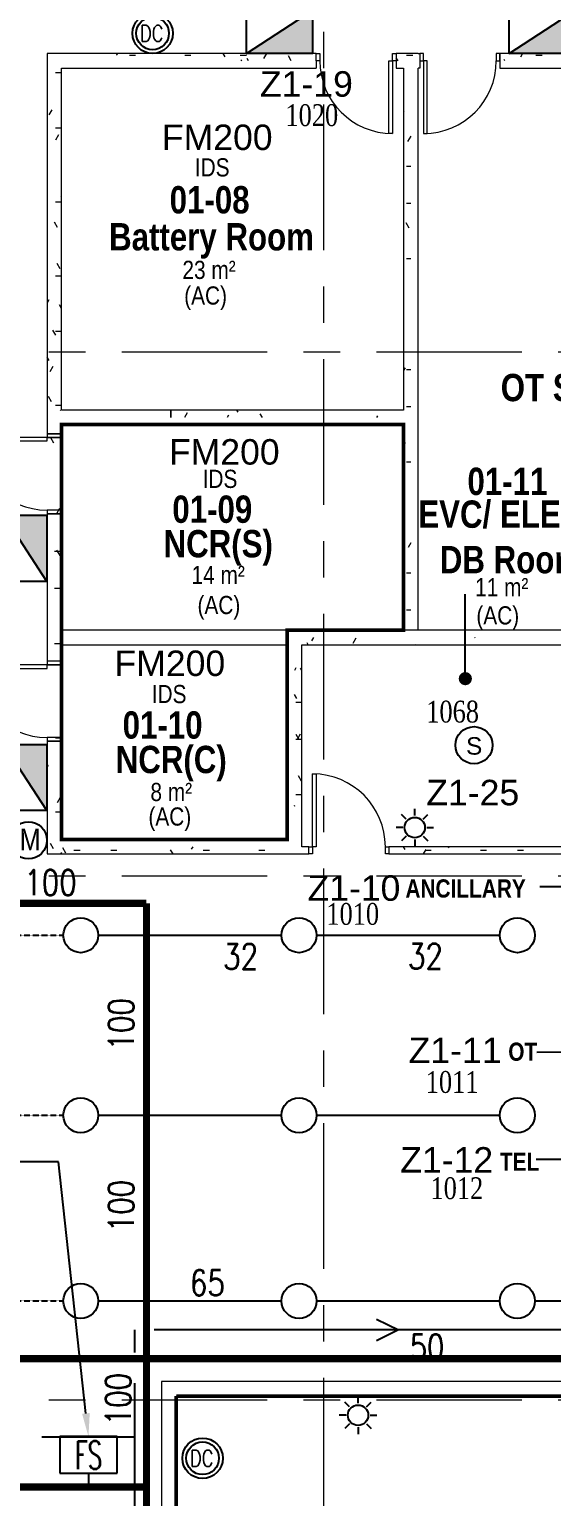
# Model space of a CAD drawing. Header units: millimetres. Extents: x -282761 to 137668, y -273845 to 94451.
# Drawn here: x -4422 to 2757, y -26156 to -5993 of the extents above; entities that cross this region are included whole.
import ezdxf
from ezdxf import colors
from ezdxf.entities.mleader import LeaderData, LeaderLine
from ezdxf.enums import TextEntityAlignment as Align
from ezdxf.math import Vec2, Vec3

# ---------------------------------------------------------------- set-up
doc = ezdxf.new("R2010")
doc.units = ezdxf.units.MM
doc.linetypes.add('BLK_2 - 1ST__2ND_STOREY_PLAN-archi clean_11 SEPT 2024$0$IDA - Grid Line', pattern=[3500, 2000, -500, 500, -500])
doc.linetypes.add('HIDDEN2', pattern=[4.7625, 3.175, -1.5875])
for name, color, linetype in [('ADRESS', 42, 'Continuous'), ('ANNOTATION', 7, 'Continuous'), ('M-_FIRE----_E-', 14, 'Continuous'), ('M-_FIREEQPT_E-', 14, 'Continuous'), ('M-_FIRESMOKE_E-', 1, 'Continuous'), ('M-_FIRESPRK_T-', 7, 'Continuous'), ('M-_HOSEREEL_T-', 3, 'Continuous'), ('M-_SPRKBEAM_E-', 12, 'HIDDEN2'), ('M-_SPRKPIEX_E-', 1, 'Continuous'), ('M-FIRE----_E-', 12, 'Continuous'), ('M_HR PIPE', 3, 'Continuous'), ('ROOMNAME', 7, 'Continuous'), ('ZONENAME', 152, 'Continuous')]:
    doc.layers.add(name, color=color, linetype=linetype)
for name, color, linetype, lineweight in [('BLK_2 - 1ST__2ND_STOREY_PLAN-archi clean_11 SEPT 2024$0$0-1', 8, 'Continuous', 5), ('BLK_2 - 1ST__2ND_STOREY_PLAN-archi clean_11 SEPT 2024$0$_CATCHMENT_DRAIN', 8, 'Continuous', 0), ('BLK_2 - 1ST__2ND_STOREY_PLAN-archi clean_11 SEPT 2024$0$A-_DOOR----_E', 8, 'Continuous', 9), ('BLK_2 - 1ST__2ND_STOREY_PLAN-archi clean_11 SEPT 2024$0$A-_DOOR----_E-1', 8, 'Continuous', 9), ('BLK_2 - 1ST__2ND_STOREY_PLAN-archi clean_11 SEPT 2024$0$A-_WALL----_H-1', 8, 'Continuous', 9), ('BLK_2 - 1ST__2ND_STOREY_PLAN-archi clean_11 SEPT 2024$0$A-_WALLPRTN_E', 8, 'Continuous', 9), ('BLK_2 - 1ST__2ND_STOREY_PLAN-archi clean_11 SEPT 2024$0$A-_WALLPRTN_E-1', 8, 'Continuous', 18), ('BLK_2 - 1ST__2ND_STOREY_PLAN-archi clean_11 SEPT 2024$0$S-_ANOTGRID_E-1', 8, 'BLK_2 - 1ST__2ND_STOREY_PLAN-archi clean_11 SEPT 2024$0$IDA - Grid Line', 9)]:
    doc.layers.add(name, color=color, linetype=linetype, lineweight=lineweight)
doc.styles.add('Arial Narrow', font='ARIALN.TTF', dxfattribs={"height": 250})
doc.styles.add('BLK_2 - 1ST__2ND_STOREY_PLAN_12  JUNE 2024$0$Arial Narrow_2', font='ARIALN.TTF', dxfattribs={"height": 500})
doc.styles.add('BLK_2 - 1ST__2ND_STOREY_PLAN_12  JUNE 2024$0$Arial Narrow_4', font='ARIALN.TTF', dxfattribs={"height": 375})
doc.styles.add('BLK_2 - 1ST__2ND_STOREY_PLAN_12  JUNE 2024$0$Arial Narrow_B_2', font='ARIALNB.TTF', dxfattribs={"height": 500})
doc.styles.add('BLK_2 - 1ST__2ND_STOREY_PLAN_12  JUNE 2024$0$Arial Narrow_B_3', font='ARIALNB.TTF', dxfattribs={"height": 300})
doc.styles.add('Simplex', font='SIMPLEX.shx', dxfattribs={"width": 0.8, "height": 2.5})
doc.styles.get("Standard").update_dxf_attribs({"font": 'arial.ttf'})
doc.styles.add('TIME', font='times.ttf', dxfattribs={"width": 0.8})
doc.styles.add('TW_Romans', font='romans.shx', dxfattribs={"width": 0.8})
doc.dimstyles.new('ROOM', dxfattribs={"dimscale": 1000, "dimtxt": 0.18, "dimasz": 0.18, "dimexe": 0.18, "dimexo": 0.0625, "dimgap": 0.09, "dimtad": 0, "dimtih": 1, "dimtoh": 1, "dimdec": 0, "dimzin": 0, "dimdsep": 46, "dimtxsty": 'Standard', "dimblk": 'OBLIQUE', "dimcen": 0.09, "dimadec": 0, "dimazin": 0, "dimtfac": 1, "dimtdec": 0, "dimtofl": 0, "dimtmove": 0, "dimatfit": 3, "dimldrblk": 'DOT', "dimfxl": 1, "dimtolj": 1, "dimtzin": 0, "dimarcsym": 0})
pattern_1 = [(0, (0, 0), (1016, 254), [83.82, -678.18, 83.82, -678.18, -4064]), (0, (0, 0), (1016, 254), [-1524, 83.82, -1440.18, 83.82, -678.18, -1778]), (0, (0, 0), (1016, 254), [-3810, 83.82, -424.18, 83.82, -1186.18]), (120, (381, 127), (-727.97045, 752.8818), [83.82, -678.18, 83.82, -678.18, -4064]), (120, (381, 127), (-727.97045, 752.8818), [-1524, 83.82, -1440.18, 83.82, -678.18, -1778]), (120, (381, 127), (-727.97045, 752.8818), [-3810, 83.82, -424.18, 83.82, -1186.18]), (240, (508, 635), (-288.02955, -1006.8818), [83.82, -678.18, 83.82, -678.18, -4064]), (240, (508, 635), (-288.02955, -1006.8818), [-1524, 83.82, -1440.18, 83.82, -678.18, -1778]), (240, (508, 635), (-288.02955, -1006.8818), [-3810, 83.82, -424.18, 83.82, -1186.18])]

# ---------------------------------------------------------------- blocks, each defined once
blk = doc.blocks.new('fire0101')
at = {"color": 0, "linetype": 'Continuous'}
blk.add_circle((0, 0), 100, dxfattribs=at)
blk = doc.blocks.new('Extinguisher')
at = {"layer": 'M-FIRE----_E-'}
for radius in [185, 150]:
    blk.add_circle((0, 0), radius, dxfattribs=at)
at = {"color": 7, "style": 'TW_Romans', "width": 0.8}
blk.add_text('DC', height=150, dxfattribs=at).set_placement((-116, -76))
blk = doc.blocks.new('_Dot')
at = {"color": 0, "linetype": 'ByBlock', "lineweight": -2}
blk.add_line((-0.5, 0), (-1, 0), dxfattribs=at)
at = {"color": 0, "linetype": 'ByBlock', "const_width": 0.5}
blk.add_lwpolyline([(-0.25, 0, 1), (0.25, 0, 1)], format="xyb", close=True, dxfattribs=at)
blk = doc.blocks.new('_Oblique')
at = {"color": 0, "linetype": 'ByBlock', "lineweight": -2}
blk.add_line((-0.5, -0.5), (0.5, 0.5), dxfattribs=at)
blk = doc.blocks.new('*U15')
at = {"layer": 'M-FIRE----_E-'}
blk.add_line((-33, -33), (33, 33), dxfattribs=at)
blk = doc.blocks.new('*U14')
at = {"layer": 'M-FIRE----_E-', "color": 0, "linetype": 'ByBlock', "lineweight": -2, "transparency": 16777216}
for p, rotation in [((31604, 13669), 45), ((31455, 13607), 90), ((31393, 13458), 135), ((31455, 13309), 180), ((31753, 13309), 270), ((31815, 13458), 315.0000000000001), ((31604, 13247), 225.0000000000001)]:
    blk.add_blockref('*U15', p, dxfattribs=dict(at, rotation=rotation))
blk.add_blockref('*U15', (31753, 13607), dxfattribs=at)
blk = doc.blocks.new('Strobe Light')
at = {"layer": 'M-FIRE----_E-'}
blk.add_circle((0, 0), 140, dxfattribs=at)
blk.add_blockref('*U14', (-31604, -13458), dxfattribs=at)
blk = doc.blocks.new('fire0208')
at = {"color": 0, "linetype": 'Continuous', "lineweight": -2}
for p, q in [((-166.2, 97.4), (-166.2, -111.3)), ((163.2, 97.4), (-166.2, 97.4)), ((163.2, -111.3), (163.2, 97.4)), ((-166.2, -111.3), (163.2, -111.3))]:
    blk.add_line(p, q, dxfattribs=at)
at = {"color": 7, "linetype": 'Continuous', "lineweight": 15, "style": 'Simplex', "width": 0.6}
blk.add_text('FS', height=160, dxfattribs=at).set_placement((-1.5, -9.1), align=Align.MIDDLE)
blk = doc.blocks.new('FM200 PANEL')
at = {"ltscale": 0.1}
h = blk.add_hatch(color=256, dxfattribs=at)
h.dxf.hatch_style = 1
h.paths.add_polyline_path([(-59571, -55914), (-60480, -56505), (-59571, -56505)])
blk.add_line((-60480, -56505), (-59571, -55914), dxfattribs=at)
blk.add_lwpolyline([(-60480, -55914), (-59571, -55914), (-59571, -56505), (-60480, -56505)], close=True, dxfattribs=at)
blk = doc.blocks.new('SMOKE')
at = {"layer": 'M-_FIRESMOKE_E-'}
blk.add_circle((0, 0), 255, dxfattribs=at)
blk.add_text('S', height=240, dxfattribs=at).set_placement((-110, -130))
blk = doc.blocks.new('BLK_2 - 1ST__2ND_STOREY_PLAN-archi clean_11 SEPT 2024$0$IDA - F - Single - Swing - 1100L X 2200H - B2-TD01-3240950-BLK 2 1ST STOREY PLAN')
at = {"layer": 'BLK_2 - 1ST__2ND_STOREY_PLAN-archi clean_11 SEPT 2024$0$A-_DOOR----_E'}
for p, q in [((500, 1050), (450, 1050)), ((450, 1050), (450, 50)), ((500, 50), (500, 1050)), ((-500, 50), (-550, 50)), ((-550, 50), (-550, -50)), ((-500, -50), (-500, 50)), ((450, 50), (500, 50)), ((550, 50), (500, 50)), ((500, 50), (500, -50)), ((550, -50), (550, 50)), ((-550, -50), (-500, -50)), ((500, -50), (550, -50))]:
    blk.add_line(p, q, dxfattribs=at)
blk.add_arc((500, 50), 1000, 90, 180, dxfattribs=at)
blk = doc.blocks.new('BLK_2 - 1ST__2ND_STOREY_PLAN-archi clean_11 SEPT 2024$0$IDA - F - Single - Swing - 1100L X 2200H - B2-TD01-3240952-BLK 2 1ST STOREY PLAN')
at = {"layer": 'BLK_2 - 1ST__2ND_STOREY_PLAN-archi clean_11 SEPT 2024$0$A-_DOOR----_E'}
for p, q in [((-550, 50), (-500, 50)), ((-550, -50), (-550, 50)), ((-500, 50), (-500, -50)), ((500, 50), (550, 50)), ((500, -50), (500, 50)), ((550, 50), (550, -50)), ((-500, -50), (-550, -50)), ((450, -50), (500, -50)), ((450, -1050), (450, -50)), ((500, -50), (500, -1050)), ((550, -50), (500, -50)), ((500, -1050), (450, -1050))]:
    blk.add_line(p, q, dxfattribs=at)
blk.add_arc((500, -50), 1000, 180, 270, dxfattribs=at)
blk = doc.blocks.new('BLK_2 - 1ST__2ND_STOREY_PLAN-archi clean_11 SEPT 2024$0$IDA - F - Single - Swing - 1100L X 2200H - B2-TD01-4055580-BLK 2 -1ST STOREY WALL SETTING OUT')
at = {"layer": 'BLK_2 - 1ST__2ND_STOREY_PLAN-archi clean_11 SEPT 2024$0$A-_DOOR----_E'}
for p, q in [((500, 1100), (450, 1100)), ((450, 1100), (450, 100)), ((500, 100), (500, 1100)), ((-500, 100), (-550, 100)), ((-550, 100), (-550, 100)), ((-550, -100), (-550, 100)), ((-500, 100), (-500, 100)), ((-500, -100), (-500, 100)), ((450, 100), (500, 100)), ((550, 100), (500, 100)), ((500, 100), (500, 100)), ((500, -100), (500, 100)), ((550, 100), (550, 100)), ((550, -100), (550, 100)), ((-550, -100), (-550, -100)), ((-550, -100), (-500, -100)), ((-500, -100), (-500, -100)), ((500, -100), (500, -100)), ((500, -100), (550, -100)), ((550, -100), (550, -100))]:
    blk.add_line(p, q, dxfattribs=at)
blk.add_arc((500, 100), 1000, 90, 180, dxfattribs=at)
at = {"layer": 'BLK_2 - 1ST__2ND_STOREY_PLAN-archi clean_11 SEPT 2024$0$A-_DOOR----_E-1'}
for p, q in [((-500, 100), (-550, 100)), ((-550, 100), (-550, -100)), ((-500, -100), (-500, 100)), ((550, 100), (500, 100)), ((500, 100), (500, -100)), ((550, -100), (550, 100)), ((-550, -100), (-500, -100)), ((500, -100), (550, -100))]:
    blk.add_line(p, q, dxfattribs=at)
blk = doc.blocks.new('BLK_2 - 1ST__2ND_STOREY_PLAN-archi clean_11 SEPT 2024$0$1599_DB_A_BLK2_HQ_R21_rvt-1-BLK 2 1ST STOREY PLAN')
at = {"layer": 'BLK_2 - 1ST__2ND_STOREY_PLAN-archi clean_11 SEPT 2024$0$A-_WALL----_H-1'}
h = blk.add_hatch(dxfattribs=at)
h.set_pattern_fill('FP_3', color=256, style=0, pattern_type=2)
h.set_pattern_definition(pattern_1)
h.paths.add_polyline_path([(-135386, -49152), (-133786, -49152), (-133786, -49052), (-135486, -49052), (-135486, -49152), (-135436, -49152)])
h = blk.add_hatch(dxfattribs=at)
h.set_pattern_fill('FP_3', color=256, style=0, pattern_type=2)
h.set_pattern_definition([(0, (0, -2775), (1016, 254), [83.82, -678.18, 83.82, -678.18, -4064]), (0, (0, -2775), (1016, 254), [-1524, 83.82, -1440.18, 83.82, -678.18, -1778]), (0, (0, -2775), (1016, 254), [-3810, 83.82, -424.18, 83.82, -1186.18]), (120, (381, -2648), (-727.97045, 752.8818), [83.82, -678.18, 83.82, -678.18, -4064]), (120, (381, -2648), (-727.97045, 752.8818), [-1524, 83.82, -1440.18, 83.82, -678.18, -1778]), (120, (381, -2648), (-727.97045, 752.8818), [-3810, 83.82, -424.18, 83.82, -1186.18]), (240, (508, -2140), (-288.02955, -1006.8818), [83.82, -678.18, 83.82, -678.18, -4064]), (240, (508, -2140), (-288.02955, -1006.8818), [-1524, 83.82, -1440.18, 83.82, -678.18, -1778]), (240, (508, -2140), (-288.02955, -1006.8818), [-3810, 83.82, -424.18, 83.82, -1186.18])])
h.paths.add_polyline_path([(-135286, -60052), (-135286, -58377), (-135486, -58377), (-135486, -60052)])
h.paths.add_polyline_path([(-135286, -54553), (-135286, -49052), (-135486, -49052), (-135486, -54553)])
h = blk.add_hatch(dxfattribs=at)
h.set_pattern_fill('FP_3', color=256, style=0, pattern_type=2)
h.set_pattern_definition(pattern_1)
h.paths.add_polyline_path([(-129286, -49152), (-124236, -49152), (-124236, -49052), (-129286, -49052), (-129286, -49102)])
h.paths.add_polyline_path([(-130386, -49152), (-130386, -49052), (-130686, -49052), (-130686, -49152), (-130486, -49152)])
h.paths.add_polyline_path([(-131892, -49152), (-131786, -49152), (-131786, -49052), (-133786, -49052), (-133786, -49152)])
h = blk.add_hatch(dxfattribs=at)
h.set_pattern_fill('FP_3', color=256, style=0, pattern_type=2)
h.set_pattern_definition(pattern_1)
h.paths.add_polyline_path([(-130586, -57177), (-130486, -57177), (-130486, -49152), (-130586, -49152), (-130586, -57077)])
h = blk.add_hatch(dxfattribs=at)
h.set_pattern_fill('FP_3', color=256, style=0, pattern_type=2)
h.set_pattern_definition(pattern_1)
h.paths.add_polyline_path([(-135386, -54052), (-133786, -54052), (-133786, -53952), (-135386, -53952)])
h = blk.add_hatch(dxfattribs=at)
h.set_pattern_fill('FP_3', color=256, style=0, pattern_type=2)
h.set_pattern_definition(pattern_1)
h.paths.add_polyline_path([(-131565, -54052), (-130586, -54052), (-130586, -53952), (-133786, -53952), (-133786, -54052), (-131892, -54052)])
h = blk.add_hatch(dxfattribs=at)
h.set_pattern_fill('FP_3', color=256, style=0, pattern_type=2)
h.set_pattern_definition(pattern_1)
h.paths.add_polyline_path([(-130586, -57177), (-130586, -57077), (-132086, -57077), (-132086, -57177), (-131886, -57177)])
h = blk.add_hatch(dxfattribs=at)
h.set_pattern_fill('FP_3', color=256, style=0, pattern_type=2)
h.set_pattern_definition(pattern_1)
h.paths.add_polyline_path([(-131986, -59952), (-131986, -57177), (-132086, -57177), (-132086, -59952)])
h = blk.add_hatch(dxfattribs=at)
h.set_pattern_fill('FP_3', color=256, style=0, pattern_type=2)
h.set_pattern_definition(pattern_1)
h.paths.add_polyline_path([(-124379, -57177), (-124361, -57177), (-124361, -57077), (-130486, -57077), (-130486, -57177), (-125453, -57177)])
h = blk.add_hatch(dxfattribs=at)
h.set_pattern_fill('FP_3', color=256, style=0, pattern_type=2)
h.set_pattern_definition(pattern_1)
h.paths.add_polyline_path([(-127936, -60052), (-127936, -59952), (-130786, -59952), (-130786, -60052), (-127947, -60052)])
h.paths.add_polyline_path([(-131892, -60052), (-131886, -60052), (-131886, -59952), (-135486, -59952), (-135486, -60052), (-134831, -60052)])
for p, q in [((-135314, -55303), (-135356, -55376)), ((-135382, -55891), (-135298, -55891)), ((-135307, -55949), (-135349, -55877)), ((-135382, -56399), (-135298, -56399)), ((-135382, -57161), (-135298, -57161))]:
    blk.add_line(p, q, dxfattribs=at)
at = {"layer": 'BLK_2 - 1ST__2ND_STOREY_PLAN-archi clean_11 SEPT 2024$0$A-_WALLPRTN_E-1'}
for p, q in [((-133786, -49052), (-135486, -49052)), ((-135486, -49052), (-135486, -49152)), ((-135486, -49152), (-135486, -54277)), ((-131786, -49052), (-133786, -49052)), ((-131786, -49152), (-131786, -49052)), ((-130386, -49052), (-130686, -49052)), ((-130686, -49052), (-130686, -49152)), ((-124236, -49052), (-129286, -49052)), ((-129261, -49052), (-129261, -49152)), ((-135286, -49252), (-131786, -49252)), ((-135286, -53952), (-135286, -49252)), ((-130686, -49252), (-130586, -49252)), ((-130586, -49252), (-130586, -53952)), ((-130386, -56977), (-130386, -49252)), ((-129261, -49252), (-124436, -49252)), ((-133786, -53952), (-135286, -53952)), ((-130586, -53952), (-133786, -53952)), ((-133786, -53952), (-133786, -54052)), ((-133786, -54052), (-133786, -53952)), ((-135286, -54152), (-133786, -54152)), ((-135286, -54277), (-135286, -54152)), ((-133786, -54152), (-130586, -54152)), ((-130586, -54152), (-130586, -56977)), ((-135486, -54277), (-135286, -54277)), ((-135286, -55377), (-135486, -55377)), ((-135486, -55377), (-135486, -57402)), ((-135286, -57402), (-135286, -55377)), ((-124436, -56977), (-135286, -56977)), ((-132186, -56977), (-132186, -59852)), ((-135286, -57177), (-132186, -57177)), ((-131986, -59952), (-131986, -57177)), ((-131986, -57177), (-130586, -57177)), ((-130586, -57177), (-127936, -57177)), ((-135286, -57402), (-135486, -57402)), ((-135486, -58502), (-135486, -59952)), ((-135286, -58502), (-135486, -58502)), ((-135286, -59852), (-135286, -58502)), ((-132186, -59852), (-135286, -59852)), ((-135486, -59952), (-135486, -60052)), ((-135486, -60052), (-131886, -60052)), ((-131886, -59952), (-131986, -59952)), ((-131886, -60052), (-131886, -59952)), ((-127936, -59952), (-130786, -59952)), ((-130786, -59952), (-130786, -60052)), ((-130786, -60052), (-127936, -60052))]:
    blk.add_line(p, q, dxfattribs=at)
for points in [[(-131786, -49152), (-131786, -49252)], [(-130686, -49052), (-130686, -49252)], [(-130386, -49052), (-130361, -49052), (-130361, -49252), (-130386, -49252)], [(-129261, -49052), (-129261, -49252)]]:
    blk.add_lwpolyline(points, dxfattribs=at)
at = {"layer": 'BLK_2 - 1ST__2ND_STOREY_PLAN-archi clean_11 SEPT 2024$0$A-_DOOR----_E', "rotation": 90}
for p in [(-135386, -54827), (-135386, -57952)]:
    blk.add_blockref('BLK_2 - 1ST__2ND_STOREY_PLAN-archi clean_11 SEPT 2024$0$IDA - F - Single - Swing - 1100L X 2200H - B2-TD01-4055580-BLK 2 -1ST STOREY WALL SETTING OUT', p, dxfattribs=at)
at = {"layer": 'BLK_2 - 1ST__2ND_STOREY_PLAN-archi clean_11 SEPT 2024$0$A-_DOOR----_E-1'}
blk.add_blockref('BLK_2 - 1ST__2ND_STOREY_PLAN-archi clean_11 SEPT 2024$0$IDA - F - Single - Swing - 1100L X 2200H - B2-TD01-3240952-BLK 2 1ST STOREY PLAN', (-131236, -49102), dxfattribs=at)
at = {"layer": 'BLK_2 - 1ST__2ND_STOREY_PLAN-archi clean_11 SEPT 2024$0$A-_DOOR----_E-1', "rotation": 180}
for name, p in [('BLK_2 - 1ST__2ND_STOREY_PLAN-archi clean_11 SEPT 2024$0$IDA - F - Single - Swing - 1100L X 2200H - B2-TD01-3240950-BLK 2 1ST STOREY PLAN', (-129811, -49102)), ('BLK_2 - 1ST__2ND_STOREY_PLAN-archi clean_11 SEPT 2024$0$IDA - F - Single - Swing - 1100L X 2200H - B2-TD01-3240952-BLK 2 1ST STOREY PLAN', (-131336, -60002))]:
    blk.add_blockref(name, p, dxfattribs=at)
blk = doc.blocks.new('BLK_2 - 1ST__2ND_STOREY_PLAN-archi clean_11 SEPT 2024$0$A$C07972a9e')
at = {"ltscale": 0.5, "const_width": 50}
for points in [[(8300, 63800), (8300, 60975), (6700, 60975), (6700, 58100), (3600, 58100), (3600, 63800), (8300, 63800)], [(5175, 50450), (13850, 50450), (13850, 49850), (14650, 49850), (14650, 50450), (21350, 50450), (21350, 50150), (21850, 50150), (21850, 50450), (23275, 50450), (23275, 51850), (28850, 51850)], [(5175, 28750), (5175, 50450)]]:
    blk.add_lwpolyline(points, dxfattribs=at)
blk = doc.blocks.new('BLK_2 - 1ST__2ND_STOREY_PLAN-archi clean_11 SEPT 2024')
at = {"layer": 'BLK_2 - 1ST__2ND_STOREY_PLAN-archi clean_11 SEPT 2024$0$A-_WALLPRTN_E'}
for p, q in [((-126236, -67302), (-133911, -67302)), ((-133911, -67302), (-133911, -78913)), ((-133711, -67502), (-126236, -67502)), ((-133711, -78913), (-133711, -67502))]:
    blk.add_line(p, q, dxfattribs=at)
at = {"layer": 'BLK_2 - 1ST__2ND_STOREY_PLAN-archi clean_11 SEPT 2024$0$S-_ANOTGRID_E-1'}
for p, q in [((-131686, -28753), (-131686, -124071)), ((-141459, -53152), (-97514, -53152)), ((-141459, -60352), (-97514, -60352)), ((-141459, -67552), (-97514, -67552))]:
    blk.add_line(p, q, dxfattribs=at)
at = {"layer": 'BLK_2 - 1ST__2ND_STOREY_PLAN-archi clean_11 SEPT 2024$0$0-1'}
for name, p in [('BLK_2 - 1ST__2ND_STOREY_PLAN-archi clean_11 SEPT 2024$0$1599_DB_A_BLK2_HQ_R21_rvt-1-BLK 2 1ST STOREY PLAN', (0, 0)), ('BLK_2 - 1ST__2ND_STOREY_PLAN-archi clean_11 SEPT 2024$0$A$C07972a9e', (-138886, -117952))]:
    blk.add_blockref(name, p, dxfattribs=at)
blk = doc.blocks.new('Module')
blk.add_circle((0, 0), 255)
at = {"insert": (-119, 160), "char_height": 300, "width": 921.94, "attachment_point": 1, "style": 'Arial Narrow'}
blk.add_mtext('M', dxfattribs=at)

msp = doc.modelspace()

# ---------------------------------------------------------------- linework, layer by layer
at = {"layer": 'M-_HOSEREEL_T-'}
msp.add_lwpolyline([(351, -23715.7), (651, -23865.7), (351, -24015.7)], dxfattribs=at)
at = {"layer": 'M-_SPRKBEAM_E-'}
for p, q in [((-6475, -18440.8), (-3955, -18440.8)), ((-6475, -20914.7), (-3955, -20914.7)), ((-6475, -23466.4), (-3955, -23466.4))]:
    msp.add_line(p, q, dxfattribs=at)
at = {"layer": 'M-_SPRKPIEX_E-'}
for p, q in [((-3475, -18440.8), (-3053.7, -18440.8)), ((-3053.7, -18440.8), (-955, -18440.8)), ((-475, -18440.8), (2045, -18440.8)), ((-3475, -20914.7), (-955, -20914.7)), ((-475, -20914.7), (2045, -20914.7)), ((-3475, -23466.4), (-955, -23466.4)), ((-475, -23466.4), (2045, -23466.4)), ((2525, -23466.1), (5055.7, -23463)), ((-3609.5, -25831.6), (-3609.5, -26023.4))]:
    msp.add_line(p, q, dxfattribs=at)
at = {"layer": 'M-_SPRKPIEX_E-', "const_width": 100}
for points in [[(-2812, -18004.4), (-5442.6, -18004.4)], [(-2812, -18004.4), (-2812, -23466.4)], [(-2812, -22703.3), (-2812, -48661.7), (-865.9, -48661.7), (-865.9, -66407.4)], [(-2812, -26023.4), (-9138.8, -26023.4)]]:
    msp.add_lwpolyline(points, dxfattribs=at)
at = {"layer": 'M-_SPRKPIEX_E-', "color": 24, "const_width": 100}
msp.add_lwpolyline([(-4667.9, -26031.8), (-4667.9, -24261.4), (13970.7, -24261.4), (13970.7, -23553.4)], dxfattribs=at)
at = {"layer": 'M_HR PIPE'}
for p, q in [((-2970.5, -24176.7), (-2970.5, -23865.7)), ((3584.5, -23865.7), (-2708.4, -23865.7)), ((-2970.5, -25889.6), (-2970.5, -24596.5)), ((-2970.5, -26481.4), (-2970.5, -24665.9)), ((-2970.5, -25337.3), (-4248.6, -25337.3))]:
    msp.add_line(p, q, dxfattribs=at)

# ---------------------------------------------------------------- block references
at = {"layer": 'BLK_2 - 1ST__2ND_STOREY_PLAN-archi clean_11 SEPT 2024$0$_CATCHMENT_DRAIN'}
msp.add_blockref('BLK_2 - 1ST__2ND_STOREY_PLAN-archi clean_11 SEPT 2024', (131307.1, 42727.7), dxfattribs=at)
at = {"layer": 'M-_FIRE----_E-'}
for p in [(59040.7, 50180.3), (62651.1, 50180.3)]:
    msp.add_blockref('FM200 PANEL', p, dxfattribs=at)
at = {"layer": 'M-_FIRE----_E-', "rotation": 90}
for p in [(-60684.3, 46901), (-60684.3, 43751)]:
    msp.add_blockref('FM200 PANEL', p, dxfattribs=at)
at = {"layer": 'M-_FIREEQPT_E-', "linetype": 'Continuous', "xscale": 2.4, "yscale": 2.4, "zscale": 2.4}
msp.add_blockref('fire0208', (-3605.8, -25564.3), dxfattribs=at)
at = {"layer": 'M-_FIRESMOKE_E-'}
msp.add_blockref('SMOKE', (1689.8, -15829.6), dxfattribs=at)
at = {"layer": 'M-_SPRKPIEX_E-', "xscale": 2.4, "yscale": 2.4, "zscale": 2.4, "rotation": 258.865011862231}
for p in [(-3715, -18440.8), (-715, -18440.8), (2285, -18440.8), (-3715, -20914.7), (-715, -20914.7), (2285, -20914.7), (-3715, -23466.4), (-715, -23466.4), (2285, -23466.4)]:
    msp.add_blockref('fire0101', p, dxfattribs=at)
at = {"layer": 'M-FIRE----_E-', "xscale": 1.5, "yscale": 1.5, "zscale": 1.5}
for p in [(-2727.7, -6047), (-2040.8, -25628.3)]:
    msp.add_blockref('Extinguisher', p, dxfattribs=at)
at = {"layer": 'M-FIRE----_E-', "rotation": 180}
for p in [(875.1, -16962), (95.7, -25037.2)]:
    msp.add_blockref('Strobe Light', p, dxfattribs=at)
at = {"layer": 'M-FIRE----_E-'}
msp.add_blockref('Module', (-4434.7, -17136.3), dxfattribs=at)

# ---------------------------------------------------------------- texts
at = {"layer": 'ADRESS', "char_height": 300, "width": 1194.075, "attachment_point": 1, "style": 'TIME'}
for s, insert in [('1020', (-902.1, -7021.6)), ('1068', (1032.8, -15218)), ('1010', (-339.8, -17998)), ('1011', (1026.2, -20307.4)), ('1012', (1091.4, -21767.1))]:
    msp.add_mtext(s, dxfattribs=dict(at, insert=insert))
at = {"layer": 'M-_FIRESPRK_T-', "style": 'Simplex', "width": 0.8}
for s, p in [('100', (-4491.7, -17891.7)), ('32', (-1758.7, -18908.3)), ('32', (782, -18904.6)), ('65', (-2215, -23392.4))]:
    msp.add_text(s, height=350, dxfattribs=at).set_placement(p)
for p in [(-2984.8, -20025.5), (-2984.8, -22522.5), (-3025.4, -25175.2)]:
    msp.add_text('100', height=350, rotation=90, dxfattribs=at).set_placement(p)
at = {"layer": 'M-_HOSEREEL_T-', "style": 'Simplex', "width": 0.8}
msp.add_text('50', height=350, dxfattribs=at).set_placement((803.3, -24276.1))
at = {"layer": 'ROOMNAME', "attachment_point": 1}
for s, insert, char_height, width, style in [('IDS', (-2147.4, -7764.1), 250, 1843.881, 'BLK_2 - 1ST__2ND_STOREY_PLAN_12  JUNE 2024$0$Arial Narrow_2'), ('01-08', (-2493.4, -8146.8), 375, 3248.633, 'BLK_2 - 1ST__2ND_STOREY_PLAN_12  JUNE 2024$0$Arial Narrow_B_2'), ('Battery Room', (-3326.1, -8655.5), 375, 3248.633, 'BLK_2 - 1ST__2ND_STOREY_PLAN_12  JUNE 2024$0$Arial Narrow_B_2'), ('23 m²', (-2318, -9172.7), 250, 1362.869, 'BLK_2 - 1ST__2ND_STOREY_PLAN_12  JUNE 2024$0$Arial Narrow_4'), ('(AC)', (-2293.6, -9524.9), 250, 1102.32, 'BLK_2 - 1ST__2ND_STOREY_PLAN_12  JUNE 2024$0$Arial Narrow_4'), ('OT Server ROOM', (2056.6, -10727.2), 375, 3689.204, 'BLK_2 - 1ST__2ND_STOREY_PLAN_12  JUNE 2024$0$Arial Narrow_B_2'), ('IDS', (-2040, -12044.4), 250, 1401.257, 'BLK_2 - 1ST__2ND_STOREY_PLAN_12  JUNE 2024$0$Arial Narrow_2'), ('01-11', (1599.3, -12016.2), 375, 3248.633, 'BLK_2 - 1ST__2ND_STOREY_PLAN_12  JUNE 2024$0$Arial Narrow_B_2'), ('01-09', (-2456.8, -12398.9), 375, 3248.633, 'BLK_2 - 1ST__2ND_STOREY_PLAN_12  JUNE 2024$0$Arial Narrow_B_2'), ('\\pi1046.2;EVC/ ELECT \\P\\pi1342.1;DB Room', (-122.3, -12467), 375, 4581.754, 'BLK_2 - 1ST__2ND_STOREY_PLAN_12  JUNE 2024$0$Arial Narrow_B_2'), ('NCR(S)', (-2577, -12873.1), 375, 3248.633, 'BLK_2 - 1ST__2ND_STOREY_PLAN_12  JUNE 2024$0$Arial Narrow_B_2'), ('14 m²', (-2192.5, -13365), 250, 1035.712, 'BLK_2 - 1ST__2ND_STOREY_PLAN_12  JUNE 2024$0$Arial Narrow_4'), ('11 m²', (1704.6, -13532.9), 250, 1362.869, 'BLK_2 - 1ST__2ND_STOREY_PLAN_12  JUNE 2024$0$Arial Narrow_4'), ('(AC)', (-2110.8, -13777.8), 250, 837.708, 'BLK_2 - 1ST__2ND_STOREY_PLAN_12  JUNE 2024$0$Arial Narrow_4'), ('(AC)', (-2110.8, -13777.8), 250, 837.708, 'BLK_2 - 1ST__2ND_STOREY_PLAN_12  JUNE 2024$0$Arial Narrow_4'), ('(AC)', (1721.9, -13920.4), 250, 1102.32, 'BLK_2 - 1ST__2ND_STOREY_PLAN_12  JUNE 2024$0$Arial Narrow_4'), ('IDS', (-2739.6, -15001.4), 250, 1401.257, 'BLK_2 - 1ST__2ND_STOREY_PLAN_12  JUNE 2024$0$Arial Narrow_2'), ('01-10', (-3139.7, -15364.2), 375, 3914.382, 'BLK_2 - 1ST__2ND_STOREY_PLAN_12  JUNE 2024$0$Arial Narrow_B_2'), ('NCR(C)', (-3234.6, -15838.4), 375, 2193.272, 'BLK_2 - 1ST__2ND_STOREY_PLAN_12  JUNE 2024$0$Arial Narrow_B_2'), ('8 m²', (-2757.7, -16347.1), 250, 1035.712, 'BLK_2 - 1ST__2ND_STOREY_PLAN_12  JUNE 2024$0$Arial Narrow_4'), ('(AC)', (-2785.2, -16684.4), 250, 837.708, 'BLK_2 - 1ST__2ND_STOREY_PLAN_12  JUNE 2024$0$Arial Narrow_4'), ('ANCILLARY', (747.2, -17673.4), 250, 901.898, 'BLK_2 - 1ST__2ND_STOREY_PLAN_12  JUNE 2024$0$Arial Narrow_B_3'), ('OT ', (2160.3, -19916.3), 250, 901.898, 'BLK_2 - 1ST__2ND_STOREY_PLAN_12  JUNE 2024$0$Arial Narrow_B_3'), ('TEL', (2046, -21428.4), 250, 901.898, 'BLK_2 - 1ST__2ND_STOREY_PLAN_12  JUNE 2024$0$Arial Narrow_B_3')]:
    msp.add_mtext(s, dxfattribs=dict(at, insert=insert, char_height=char_height, width=width, style=style))
at = {"layer": 'ZONENAME', "char_height": 350, "width": 1018.47, "attachment_point": 1}
for s, insert in [('\\pi-113.77;Z1-19', (-1138.7, -6567.8)), ('\\pi-219.89;FM200 ', (-2380.4, -7300.8)), ('\\pi-219.89;FM200 ', (-2283.5, -11623.8)), ('\\pi-219.89;FM200 ', (-3031.5, -14528.7)), ('\\pi-114.72;Z1-25', (1148.5, -16305.4)), ('\\pi-112.81;Z1-10', (-486.9, -17617.9)), ('\\pi-79.629;Z1-11', (870.9, -19848.5)), ('\\pi-111.62;Z1-12', (786.9, -21353))]:
    msp.add_mtext(s, dxfattribs=dict(at, insert=insert))

# ---------------------------------------------------------------- leaders
at = {"layer": 'ANNOTATION'}
ml = msp.add_multileader_mtext('Standard', dxfattribs=at)
ml.set_content('FS 1-1', color=256)
ml.set_leader_properties()
ml.build(insert=Vec2(0, 0))
ml.multileader.update_dxf_attribs({"arrow_head_size": 320, "scale": 80})
ctx = ml.context
ctx.base_point, ctx.scale, ctx.char_height, ctx.arrow_head_size, ctx.landing_gap_size, ctx.plane_origin = Vec3(-6513, -21556), 80, 320, 320, 160, Vec3(-5357.4, -25784.7)
ctx.text_align_type = 2
notes = []
notes.append((ctx, [(1, (1, 1, 0), (-4020.9, -21556), (-1, 0), 949.4, [(0, [(-3609.5, -25330.5)], 0, [])])]))
ctx.mtext.insert, ctx.mtext.alignment, ctx.mtext.flow_direction = Vec3(-5130.2, -21393.3), 3, 5
at = {"layer": 'ROOMNAME'}
for points in [[(1570.1, -14915.2), (1570.1, -13752.6)], [(4050.8, -17738.1), (2930, -17775.1), (2595.3, -17775.1)], [(3748.1, -19182.6), (2907.3, -20049.9), (2555.1, -20053.1)], [(3686.5, -20993.1), (2912.5, -21524.8), (2544.4, -21524.8)]]:
    msp.add_leader(points, dimstyle='ROOM', override={"dimgap": 0.09, "dimtad": 0}, dxfattribs=at)
for ctx, leaders in notes:
    for number, flags, end, landing, length, lines in leaders:
        leader = LeaderData()
        leader.index, (leader.has_last_leader_line, leader.has_dogleg_vector, leader.attachment_direction) = number, flags
        leader.last_leader_point, leader.dogleg_vector, leader.dogleg_length = Vec3(end), Vec3(landing), length
        for number, points, colour, breaks in lines:
            line = LeaderLine()
            line.index, line.vertices, line.color, line.breaks = number, Vec3.list(points), colors.encode_raw_color(colour), breaks
            leader.lines.append(line)
        ctx.leaders.append(leader)

doc.saveas('drawing.dxf')
